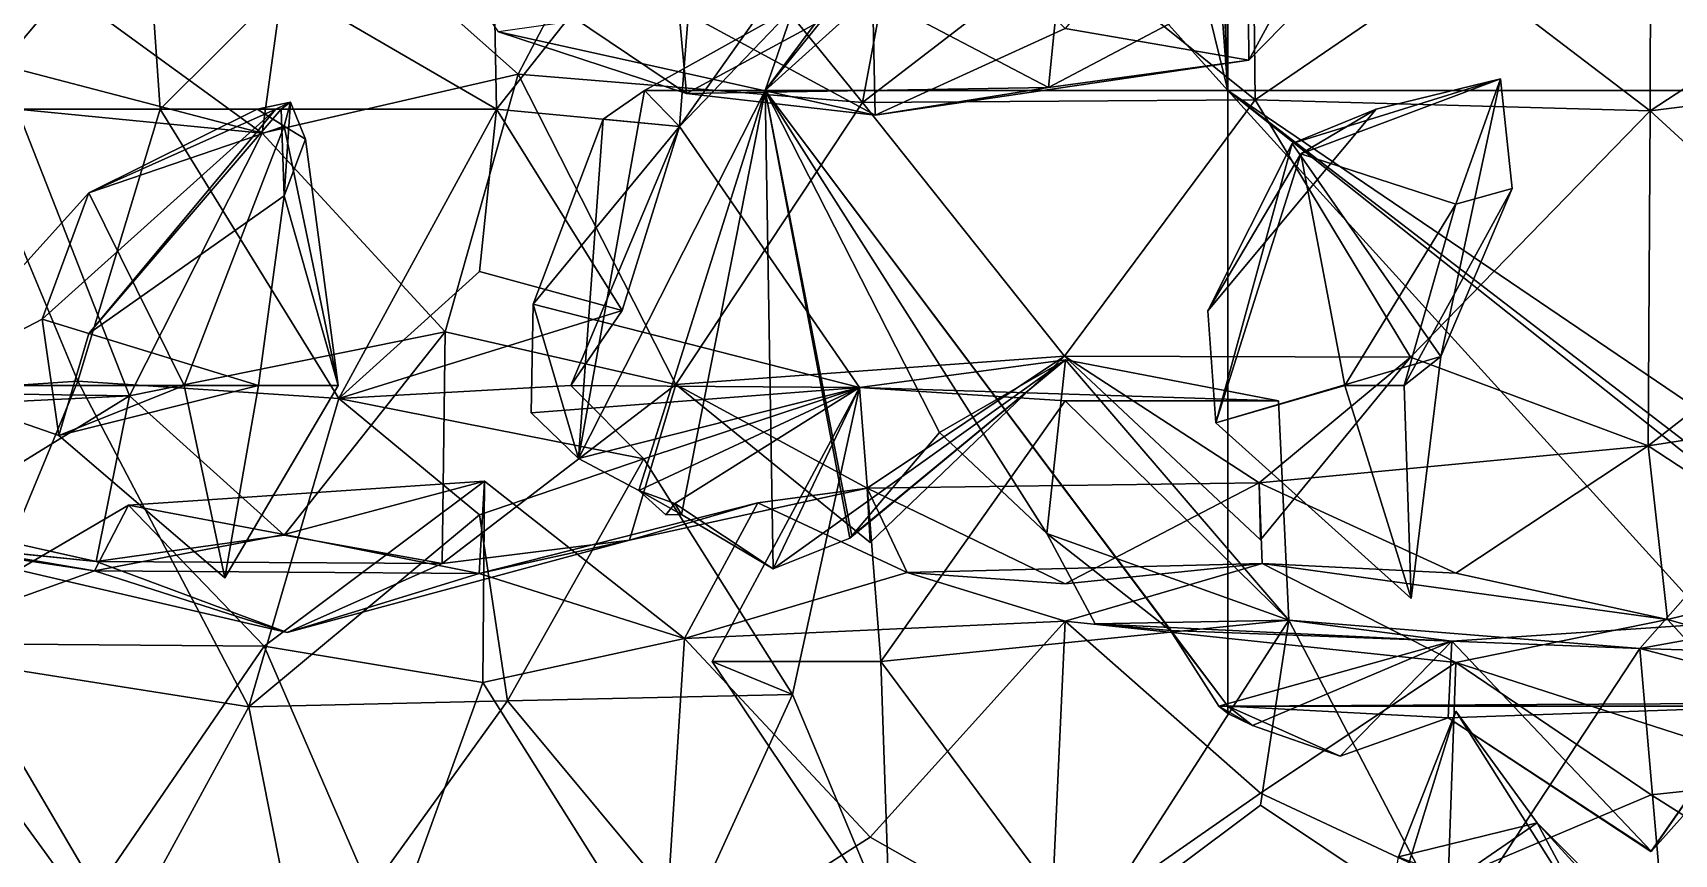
# Model space of a CAD drawing. Extents: x 290034 to 295698, y 4553723 to 4561693.
# Drawn here: x 291642.9 to 291748.8, y 4554101.5 to 4554154.4 of the extents above; entities that cross this region are included whole.
import ezdxf

# ---------------------------------------------------------------- set-up
doc = ezdxf.new("R2010")
doc.units = 0
doc.layers.add('Au_ppm_Pref_-_0_2', color=7, linetype='CONTINUOUS')

msp = doc.modelspace()

# ---------------------------------------------------------------- linework, layer by layer
at = {"layer": 'Au_ppm_Pref_-_0_2'}
for points in [[(291720, 4554150.71, 1908.6), (291718.52, 4554187.21, 1895.99), (291719.69, 4554190.39, 1895.47)], [(291719.69, 4554190.39, 1895.47), (291720, 4554190.39, 1895.54), (291720, 4554150.71, 1908.6)], [(291770, 4554150.71, 1909.74), (291720, 4554190.39, 1895.54), (291767.45, 4554167.2, 1909.76)], [(291770, 4554150.71, 1909.74), (291720, 4554150.71, 1908.6), (291720, 4554190.39, 1895.54)], [(291720, 4554150.71, 1908.6), (291717.46, 4554184.58, 1896.39), (291718.52, 4554187.21, 1895.99)], [(291720, 4554150.71, 1908.6), (291713.97, 4554175.35, 1897.88), (291717.46, 4554184.58, 1896.39)], [(291720, 4554150.71, 1908.6), (291706.66, 4554165.58, 1897.86), (291713.97, 4554175.35, 1897.88)], [(291683.43, 4554168.53, 1773.99), (291685.08, 4554150.52, 1769.38), (291667.68, 4554162.24, 1771.6)], [(291696.43, 4554149.95, 1811.66), (291700, 4554169.09, 1807.59), (291682.34, 4554167.26, 1810.79)], [(291685.08, 4554150.52, 1769.38), (291683.43, 4554168.53, 1773.99), (291696.92, 4554156.94, 1773.38)], [(291696.43, 4554149.95, 1811.66), (291709.52, 4554160, 1809.05), (291700, 4554169.09, 1807.59)], [(291708.43, 4554150.91, 1769.18), (291696.92, 4554156.94, 1773.38), (291710.22, 4554168.67, 1774)], [(291710.22, 4554168.67, 1774), (291725.21, 4554159.76, 1770.99), (291708.43, 4554150.91, 1769.18)], [(291721.77, 4554150.12, 1812.27), (291721.55, 4554169.15, 1806.02), (291709.52, 4554160, 1809.05)], [(291721.22, 4554168.61, 1758.88), (291709.52, 4554154.71, 1759.77), (291721.36, 4554152.68, 1764.68)], [(291721.22, 4554168.61, 1758.88), (291721.36, 4554152.68, 1764.68), (291735.17, 4554166.77, 1763.84)], [(291721.77, 4554150.12, 1812.27), (291734.72, 4554158.96, 1808.7), (291721.55, 4554169.15, 1806.02)], [(291674.21, 4554151.77, 1809.57), (291682.34, 4554167.26, 1810.79), (291659.97, 4554164.43, 1812.1)], [(291696.43, 4554149.95, 1811.66), (291682.34, 4554167.26, 1810.79), (291674.21, 4554151.77, 1809.57)], [(291696.86, 4554167.67, 1758.72), (291684.32, 4554156.11, 1760.24), (291697.26, 4554149.13, 1763.46)], [(291709.52, 4554154.71, 1759.77), (291696.86, 4554167.67, 1758.72), (291697.26, 4554149.13, 1763.46)], [(291747.25, 4554149.4, 1812.23), (291747.3, 4554168.18, 1805.72), (291734.72, 4554158.96, 1808.7)], [(291747.3, 4554168.18, 1805.72), (291747.25, 4554149.4, 1812.23), (291759.92, 4554157.7, 1808.28)], [(291686.02, 4554166.21, 1882.45), (291672.83, 4554149.52, 1881.5), (291672.55, 4554164.29, 1876.33)], [(291672.83, 4554149.52, 1881.5), (291686.02, 4554166.21, 1882.45), (291684.62, 4554148.4, 1888.6)], [(291684.62, 4554148.4, 1888.6), (291697.53, 4554166.63, 1888.69), (291692.01, 4554156.06, 1894.54)], [(291686.02, 4554166.21, 1882.45), (291697.53, 4554166.63, 1888.69), (291684.62, 4554148.4, 1888.6)], [(291721.36, 4554152.68, 1764.68), (291725.21, 4554159.76, 1770.99), (291735.17, 4554166.77, 1763.84)], [(291706.66, 4554165.58, 1897.86), (291690.15, 4554150.71, 1895.47), (291697.84, 4554160.23, 1895.74)], [(291720, 4554150.71, 1908.6), (291690.15, 4554150.71, 1895.47), (291706.66, 4554165.58, 1897.86)], [(291632.44, 4554164.96, 1812.08), (291633.65, 4554154.23, 1805.86), (291646.52, 4554156.08, 1809.31)], [(291637.83, 4554164.4, 1870.02), (291650.16, 4554163.43, 1875.32), (291638.48, 4554149.52, 1876.27)], [(291657.7, 4554147.97, 1806.88), (291659.97, 4554164.43, 1812.1), (291646.52, 4554156.08, 1809.31)], [(291657.7, 4554147.97, 1806.88), (291674.21, 4554151.77, 1809.57), (291659.97, 4554164.43, 1812.1)], [(291672.55, 4554164.29, 1876.33), (291672.83, 4554149.52, 1881.5), (291659.12, 4554157.49, 1879.48)], [(291638.48, 4554149.52, 1876.27), (291650.16, 4554163.43, 1875.32), (291651.13, 4554149.52, 1880.6)], [(291650.16, 4554163.43, 1875.32), (291659.12, 4554157.49, 1879.48), (291651.13, 4554149.52, 1880.6)], [(291667.68, 4554162.24, 1771.6), (291685.08, 4554150.52, 1769.38), (291672.94, 4554154.5, 1765.07)], [(291697.84, 4554160.23, 1895.74), (291690.15, 4554150.71, 1895.47), (291697.19, 4554160.16, 1895.47)], [(291690.15, 4554150.71, 1895.47), (291692.01, 4554156.06, 1894.54), (291697.19, 4554160.16, 1895.47)], [(291721.77, 4554150.12, 1812.27), (291709.52, 4554160, 1809.05), (291696.43, 4554149.95, 1811.66)], [(291708.43, 4554150.91, 1769.18), (291725.21, 4554159.76, 1770.99), (291721.36, 4554152.68, 1764.68)], [(291721.77, 4554150.12, 1812.27), (291747.25, 4554149.4, 1812.23), (291734.72, 4554158.96, 1808.7)], [(291747.25, 4554149.4, 1812.23), (291773, 4554152.61, 1811.85), (291759.92, 4554157.7, 1808.28)], [(291672.83, 4554149.52, 1881.5), (291651.13, 4554149.52, 1880.6), (291659.12, 4554157.49, 1879.48)], [(291708.43, 4554150.91, 1769.18), (291685.08, 4554150.52, 1769.38), (291696.92, 4554156.94, 1773.38)], [(291646.52, 4554156.08, 1809.31), (291633.65, 4554154.23, 1805.86), (291657.7, 4554147.97, 1806.88)], [(291684.32, 4554156.11, 1760.24), (291672.94, 4554154.5, 1765.07), (291697.26, 4554149.13, 1763.46)], [(291690.15, 4554150.71, 1895.47), (291682.36, 4554150.71, 1892.04), (291692.01, 4554156.06, 1894.54)], [(291684.62, 4554148.4, 1888.6), (291692.01, 4554156.06, 1894.54), (291682.36, 4554150.71, 1892.04)], [(291685.08, 4554150.52, 1769.38), (291697.26, 4554149.13, 1763.46), (291672.94, 4554154.5, 1765.07)], [(291721.36, 4554152.68, 1764.68), (291709.52, 4554154.71, 1759.77), (291697.26, 4554149.13, 1763.46)], [(291641.89, 4554149.52, 1801.8), (291657.7, 4554147.97, 1806.88), (291633.65, 4554154.23, 1805.86)], [(291708.43, 4554150.91, 1769.18), (291721.36, 4554152.68, 1764.68), (291697.26, 4554149.13, 1763.46)], [(291747.25, 4554149.4, 1812.23), (291759.92, 4554137.79, 1813.52), (291773, 4554152.61, 1811.85)], [(291657.7, 4554147.97, 1806.88), (291669.52, 4554135.15, 1807.74), (291674.21, 4554151.77, 1809.57)], [(291674.21, 4554151.77, 1809.57), (291669.52, 4554135.15, 1807.74), (291684.39, 4554131.75, 1811.49)], [(291696.43, 4554149.95, 1811.66), (291674.21, 4554151.77, 1809.57), (291684.39, 4554131.75, 1811.49)], [(291737.59, 4554151.47, 1865.2), (291724.16, 4554147.29, 1860.71), (291729.58, 4554149.52, 1864.95)], [(291737.59, 4554151.47, 1865.2), (291733.74, 4554133.56, 1860.09), (291724.16, 4554147.29, 1860.71)], [(291729.58, 4554149.52, 1864.95), (291724.71, 4554146.62, 1868.7), (291737.59, 4554151.47, 1865.2)], [(291734.72, 4554143.38, 1867), (291737.59, 4554151.47, 1865.2), (291724.71, 4554146.62, 1868.7)], [(291738.35, 4554144.39, 1864.95), (291733.74, 4554133.56, 1860.09), (291737.59, 4554151.47, 1865.2)], [(291738.35, 4554144.39, 1864.95), (291737.59, 4554151.47, 1865.2), (291734.72, 4554143.38, 1867)], [(291678.11, 4554126.99, 1890.74), (291679.71, 4554148.86, 1890.92), (291682.36, 4554150.71, 1892.04)], [(291678.11, 4554126.99, 1890.74), (291682.36, 4554150.71, 1892.04), (291690.15, 4554150.71, 1895.47)], [(291682, 4554124.91, 1891.73), (291678.11, 4554126.99, 1890.74), (291690.15, 4554150.71, 1895.47)], [(291682.36, 4554150.71, 1892.04), (291679.71, 4554148.86, 1890.92), (291684.62, 4554148.4, 1888.6)], [(291690.15, 4554150.71, 1895.47), (291684.76, 4554123.38, 1892.43), (291682, 4554124.91, 1891.73)], [(291690.68, 4554119.86, 1893.91), (291684.76, 4554123.38, 1892.43), (291690.15, 4554150.71, 1895.47)], [(291708.43, 4554150.91, 1769.18), (291697.26, 4554149.13, 1763.46), (291685.08, 4554150.52, 1769.38)], [(291695.61, 4554121.84, 1895.42), (291690.68, 4554119.86, 1893.91), (291690.15, 4554150.71, 1895.47)], [(291695.75, 4554122, 1895.47), (291695.61, 4554121.84, 1895.42), (291690.15, 4554150.71, 1895.47)], [(291701.4, 4554128.65, 1897.44), (291695.75, 4554122, 1895.47), (291690.15, 4554150.71, 1895.47)], [(291708.33, 4554122.14, 1899.05), (291701.4, 4554128.65, 1897.44), (291690.15, 4554150.71, 1895.47)], [(291716.31, 4554115.9, 1900.97), (291708.33, 4554122.14, 1899.05), (291690.15, 4554150.71, 1895.47)], [(291720, 4554111.02, 1901.74), (291716.31, 4554115.9, 1900.97), (291690.15, 4554150.71, 1895.47)], [(291690.15, 4554150.71, 1895.47), (291720, 4554150.71, 1908.6), (291720, 4554111.02, 1901.74)], [(291763.18, 4554116.44, 1905.33), (291755.89, 4554111.21, 1903.98), (291720, 4554150.71, 1908.6)], [(291755.89, 4554111.21, 1903.98), (291720, 4554111.02, 1901.74), (291720, 4554150.71, 1908.6)], [(291720, 4554150.71, 1908.6), (291763.89, 4554117.02, 1905.42), (291763.18, 4554116.44, 1905.33)], [(291720, 4554150.71, 1908.6), (291766.5, 4554119.2, 1905.75), (291763.89, 4554117.02, 1905.42)], [(291720, 4554150.71, 1908.6), (291770, 4554150.71, 1909.74), (291766.5, 4554119.2, 1905.75)], [(291634.57, 4554131.23, 1799.22), (291649.14, 4554131.02, 1804.99), (291641.89, 4554149.52, 1801.8)], [(291635.22, 4554131.25, 1870.45), (291638.48, 4554149.52, 1876.27), (291645.82, 4554131.96, 1877.25)], [(291638.48, 4554149.52, 1876.27), (291651.13, 4554149.52, 1880.6), (291645.82, 4554131.96, 1877.25)], [(291641.89, 4554149.52, 1801.8), (291649.14, 4554131.02, 1804.99), (291657.7, 4554147.97, 1806.88)], [(291658.58, 4554149.52, 1853.07), (291643.51, 4554135.97, 1853.07), (291646.52, 4554135.05, 1854.19)], [(291658.58, 4554149.52, 1853.07), (291646.52, 4554144.12, 1848.93), (291643.51, 4554135.97, 1853.07)], [(291651.13, 4554149.52, 1880.6), (291662.65, 4554130.85, 1881.57), (291645.82, 4554131.96, 1877.25)], [(291658.58, 4554149.52, 1853.07), (291646.52, 4554135.05, 1854.19), (291658.92, 4554149.52, 1853.16)], [(291659.12, 4554143.93, 1854.93), (291658.92, 4554149.52, 1853.16), (291646.52, 4554135.05, 1854.19)], [(291658.58, 4554149.52, 1853.07), (291657.39, 4554149.52, 1852.25), (291646.52, 4554144.12, 1848.93)], [(291659.12, 4554148.41, 1852.7), (291646.52, 4554144.12, 1848.93), (291657.39, 4554149.52, 1852.25)], [(291662.65, 4554130.85, 1881.57), (291651.13, 4554149.52, 1880.6), (291672.83, 4554149.52, 1881.5)], [(291659.54, 4554149.96, 1853.1), (291657.39, 4554149.52, 1852.25), (291658.58, 4554149.52, 1853.07)], [(291659.54, 4554149.96, 1853.1), (291659.12, 4554148.41, 1852.7), (291657.39, 4554149.52, 1852.25)], [(291658.58, 4554149.52, 1853.07), (291658.92, 4554149.52, 1853.16), (291659.54, 4554149.96, 1853.1)], [(291659.12, 4554143.93, 1854.93), (291659.54, 4554149.96, 1853.1), (291658.92, 4554149.52, 1853.16)], [(291660.5, 4554147.58, 1853.07), (291659.54, 4554149.96, 1853.1), (291659.12, 4554143.93, 1854.93)], [(291660.5, 4554147.58, 1853.07), (291659.12, 4554148.41, 1852.7), (291659.54, 4554149.96, 1853.1)], [(291662.65, 4554130.85, 1881.57), (291672.83, 4554149.52, 1881.5), (291671.72, 4554139.04, 1879.27)], [(291680.92, 4554136.52, 1882.77), (291671.72, 4554139.04, 1879.27), (291672.83, 4554149.52, 1881.5)], [(291680.92, 4554136.52, 1882.77), (291672.83, 4554149.52, 1881.5), (291684.62, 4554148.4, 1888.6)], [(291709.47, 4554133.59, 1813.95), (291696.43, 4554149.95, 1811.66), (291684.39, 4554131.75, 1811.49)], [(291721.77, 4554150.12, 1812.27), (291696.43, 4554149.95, 1811.66), (291709.47, 4554133.59, 1813.95)], [(291721.77, 4554150.12, 1812.27), (291709.47, 4554133.59, 1813.95), (291731.79, 4554133.52, 1813.48)], [(291729.58, 4554149.52, 1864.95), (291718.72, 4554136.51, 1864.95), (291724.71, 4554146.62, 1868.7)], [(291729.58, 4554149.52, 1864.95), (291724.16, 4554147.29, 1860.71), (291718.72, 4554136.51, 1864.95)], [(291721.77, 4554150.12, 1812.27), (291731.79, 4554133.52, 1813.48), (291747.25, 4554149.4, 1812.23)], [(291731.79, 4554133.52, 1813.48), (291747.12, 4554127.79, 1816.81), (291747.25, 4554149.4, 1812.23)], [(291747.25, 4554149.4, 1812.23), (291747.12, 4554127.79, 1816.81), (291759.92, 4554137.79, 1813.52)], [(291659.12, 4554148.41, 1852.7), (291652.68, 4554131.7, 1850.17), (291646.52, 4554144.12, 1848.93)], [(291659.12, 4554148.41, 1852.7), (291662.6, 4554131.7, 1853.07), (291652.68, 4554131.7, 1850.17)], [(291659.12, 4554148.41, 1852.7), (291660.5, 4554147.58, 1853.07), (291662.6, 4554131.7, 1853.07)], [(291678.11, 4554126.99, 1890.74), (291675.18, 4554136.94, 1889.22), (291679.71, 4554148.86, 1890.92)], [(291684.62, 4554148.4, 1888.6), (291679.71, 4554148.86, 1890.92), (291675.18, 4554136.94, 1889.22)], [(291675.18, 4554136.94, 1889.22), (291696.24, 4554131.56, 1888.32), (291684.62, 4554148.4, 1888.6)], [(291696.24, 4554131.56, 1888.32), (291677.61, 4554131.7, 1885.93), (291684.62, 4554148.4, 1888.6)], [(291684.62, 4554148.4, 1888.6), (291677.61, 4554131.7, 1885.93), (291680.92, 4554136.52, 1882.77)], [(291657.7, 4554147.97, 1806.88), (291649.14, 4554131.02, 1804.99), (291669.52, 4554135.15, 1807.74)], [(291659.12, 4554143.93, 1854.93), (291662.6, 4554131.7, 1853.07), (291660.5, 4554147.58, 1853.07)], [(291718.72, 4554136.51, 1864.95), (291724.16, 4554147.29, 1860.71), (291719.24, 4554129.28, 1864.57)], [(291724.16, 4554147.29, 1860.71), (291733.74, 4554133.56, 1860.09), (291719.24, 4554129.28, 1864.57)], [(291718.72, 4554136.51, 1864.95), (291719.24, 4554129.28, 1864.57), (291724.71, 4554146.62, 1868.7)], [(291727.55, 4554131.7, 1867.51), (291724.71, 4554146.62, 1868.7), (291719.24, 4554129.28, 1864.57)], [(291734.72, 4554143.38, 1867), (291724.71, 4554146.62, 1868.7), (291727.55, 4554131.7, 1867.51)], [(291643.51, 4554135.97, 1853.07), (291646.52, 4554144.12, 1848.93), (291635.29, 4554131.7, 1847.77)], [(291646.52, 4554144.12, 1848.93), (291652.68, 4554131.7, 1850.17), (291635.29, 4554131.7, 1847.77)], [(291659.12, 4554143.93, 1854.93), (291646.52, 4554135.05, 1854.19), (291657.46, 4554131.7, 1858.22)], [(291659.12, 4554143.93, 1854.93), (291657.46, 4554131.7, 1858.22), (291662.6, 4554131.7, 1853.07)], [(291734.72, 4554143.38, 1867), (291731.39, 4554131.7, 1864.95), (291738.35, 4554144.39, 1864.95)], [(291738.35, 4554144.39, 1864.95), (291731.39, 4554131.7, 1864.95), (291733.74, 4554133.56, 1860.09)], [(291734.72, 4554143.38, 1867), (291727.55, 4554131.7, 1867.51), (291731.39, 4554131.7, 1864.95)], [(291671.72, 4554139.04, 1879.27), (291680.92, 4554136.52, 1882.77), (291662.65, 4554130.85, 1881.57)], [(291759.92, 4554137.79, 1813.52), (291747.12, 4554127.79, 1816.81), (291770.41, 4554131.41, 1818.4)], [(291677.61, 4554131.7, 1885.93), (291662.65, 4554130.85, 1881.57), (291680.92, 4554136.52, 1882.77)], [(291678.11, 4554126.99, 1890.74), (291675.06, 4554129.92, 1889.33), (291675.18, 4554136.94, 1889.22)], [(291675.18, 4554136.94, 1889.22), (291675.06, 4554129.92, 1889.33), (291696.24, 4554131.56, 1888.32)], [(291643.51, 4554135.97, 1853.07), (291635.29, 4554131.7, 1847.77), (291644.58, 4554128.47, 1852.84)], [(291643.51, 4554135.97, 1853.07), (291644.58, 4554128.47, 1852.84), (291646.52, 4554135.05, 1854.19)], [(291657.46, 4554131.7, 1858.22), (291646.52, 4554135.05, 1854.19), (291644.58, 4554128.47, 1852.84)], [(291669.52, 4554135.15, 1807.74), (291649.14, 4554131.02, 1804.99), (291659.12, 4554122.04, 1808.27)], [(291669.32, 4554120.21, 1812.47), (291669.52, 4554135.15, 1807.74), (291659.12, 4554122.04, 1808.27)], [(291669.32, 4554120.21, 1812.47), (291684.39, 4554131.75, 1811.49), (291669.52, 4554135.15, 1807.74)], [(291696.92, 4554121.56, 1814.05), (291709.47, 4554133.59, 1813.95), (291684.39, 4554131.75, 1811.49)], [(291709.53, 4554133.35, 1895.12), (291690.68, 4554119.86, 1893.91), (291695.61, 4554121.84, 1895.42)], [(291709.53, 4554133.35, 1895.12), (291696.24, 4554131.56, 1888.32), (291690.68, 4554119.86, 1893.91)], [(291709.53, 4554133.35, 1895.12), (291695.61, 4554121.84, 1895.42), (291695.75, 4554122, 1895.47)], [(291709.53, 4554133.35, 1895.12), (291695.75, 4554122, 1895.47), (291701.4, 4554128.65, 1897.44)], [(291723.27, 4554130.7, 1888.37), (291696.24, 4554131.56, 1888.32), (291709.53, 4554133.35, 1895.12)], [(291696.73, 4554125.06, 1818.01), (291709.47, 4554133.59, 1813.95), (291696.92, 4554121.56, 1814.05)], [(291709.47, 4554133.59, 1813.95), (291696.73, 4554125.06, 1818.01), (291722.02, 4554125.42, 1817.98)], [(291709.53, 4554133.35, 1895.12), (291701.4, 4554128.65, 1897.44), (291708.33, 4554122.14, 1899.05)], [(291723.93, 4554116.56, 1894.57), (291709.53, 4554133.35, 1895.12), (291708.33, 4554122.14, 1899.05)], [(291722.02, 4554125.42, 1817.98), (291722.12, 4554121.73, 1814.11), (291709.47, 4554133.59, 1813.95)], [(291731.79, 4554133.52, 1813.48), (291709.47, 4554133.59, 1813.95), (291722.12, 4554121.73, 1814.11)], [(291723.27, 4554130.7, 1888.37), (291709.53, 4554133.35, 1895.12), (291723.93, 4554116.56, 1894.57)], [(291731.84, 4554117.95, 1864.95), (291719.24, 4554129.28, 1864.57), (291733.74, 4554133.56, 1860.09)], [(291722.02, 4554125.42, 1817.98), (291731.79, 4554133.52, 1813.48), (291722.12, 4554121.73, 1814.11)], [(291731.79, 4554133.52, 1813.48), (291722.02, 4554125.42, 1817.98), (291747.12, 4554127.79, 1816.81)], [(291731.84, 4554117.95, 1864.95), (291733.74, 4554133.56, 1860.09), (291731.39, 4554131.7, 1864.95)], [(291634.57, 4554131.23, 1799.22), (291619.27, 4554129.56, 1805.01), (291649.14, 4554131.02, 1804.99)], [(291635.22, 4554131.25, 1870.45), (291645.82, 4554131.96, 1877.25), (291638.3, 4554113.89, 1874.77)], [(291652.68, 4554131.7, 1850.17), (291644.58, 4554128.47, 1852.84), (291635.29, 4554131.7, 1847.77)], [(291638.3, 4554113.89, 1874.77), (291645.82, 4554131.96, 1877.25), (291656.84, 4554110.97, 1878.23)], [(291655.3, 4554119.29, 1853.07), (291657.46, 4554131.7, 1858.22), (291644.58, 4554128.47, 1852.84)], [(291655.3, 4554119.29, 1853.07), (291644.58, 4554128.47, 1852.84), (291652.68, 4554131.7, 1850.17)], [(291662.65, 4554130.85, 1881.57), (291656.84, 4554110.97, 1878.23), (291645.82, 4554131.96, 1877.25)], [(291655.3, 4554119.29, 1853.07), (291652.68, 4554131.7, 1850.17), (291662.6, 4554131.7, 1853.07)], [(291662.6, 4554131.7, 1853.07), (291657.46, 4554131.7, 1858.22), (291655.3, 4554119.29, 1853.07)], [(291677.61, 4554131.7, 1885.93), (291682.32, 4554126.95, 1883.41), (291662.65, 4554130.85, 1881.57)], [(291681.4, 4554121.72, 1818.67), (291684.39, 4554131.75, 1811.49), (291669.32, 4554120.21, 1812.47)], [(291696.24, 4554131.56, 1888.32), (291675.06, 4554129.92, 1889.33), (291678.11, 4554126.99, 1890.74)], [(291696.24, 4554131.56, 1888.32), (291682.32, 4554126.95, 1883.41), (291677.61, 4554131.7, 1885.93)], [(291696.24, 4554131.56, 1888.32), (291678.11, 4554126.99, 1890.74), (291682, 4554124.91, 1891.73)], [(291696.73, 4554125.06, 1818.01), (291684.39, 4554131.75, 1811.49), (291681.4, 4554121.72, 1818.67)], [(291696.24, 4554131.56, 1888.32), (291682, 4554124.91, 1891.73), (291684.32, 4554124.09, 1892.11)], [(291696.24, 4554131.56, 1888.32), (291691.92, 4554111.76, 1884.1), (291682.32, 4554126.95, 1883.41)], [(291690.68, 4554119.86, 1893.91), (291696.24, 4554131.56, 1888.32), (291684.32, 4554124.09, 1892.11)], [(291696.73, 4554125.06, 1818.01), (291696.92, 4554121.56, 1814.05), (291684.39, 4554131.75, 1811.49)], [(291696.24, 4554131.56, 1888.32), (291697.61, 4554113.89, 1894.32), (291686.74, 4554113.89, 1888.71)], [(291696.24, 4554131.56, 1888.32), (291686.74, 4554113.89, 1888.71), (291691.92, 4554111.76, 1884.1)], [(291723.27, 4554130.7, 1888.37), (291709.52, 4554130.69, 1894.31), (291696.24, 4554131.56, 1888.32)], [(291709.52, 4554130.69, 1894.31), (291697.61, 4554113.89, 1894.32), (291696.24, 4554131.56, 1888.32)], [(291731.84, 4554117.95, 1864.95), (291727.55, 4554131.7, 1867.51), (291719.24, 4554129.28, 1864.57)], [(291731.39, 4554131.7, 1864.95), (291727.55, 4554131.7, 1867.51), (291731.84, 4554117.95, 1864.95)], [(291770.41, 4554131.41, 1818.4), (291747.12, 4554127.79, 1816.81), (291759.92, 4554119.42, 1819.28)], [(291619.27, 4554129.56, 1805.01), (291633.93, 4554121.66, 1808.15), (291649.14, 4554131.02, 1804.99)], [(291633.93, 4554121.66, 1808.15), (291647, 4554120.34, 1811.98), (291649.14, 4554131.02, 1804.99)], [(291659.12, 4554122.04, 1808.27), (291649.14, 4554131.02, 1804.99), (291647, 4554120.34, 1811.98)], [(291662.65, 4554130.85, 1881.57), (291671.72, 4554123.35, 1879.61), (291656.84, 4554110.97, 1878.23)], [(291662.65, 4554130.85, 1881.57), (291682.32, 4554126.95, 1883.41), (291671.72, 4554123.35, 1879.61)], [(291723.93, 4554116.56, 1894.57), (291697.61, 4554113.89, 1894.32), (291709.52, 4554130.69, 1894.31)], [(291723.27, 4554130.7, 1888.37), (291723.93, 4554116.56, 1894.57), (291709.52, 4554130.69, 1894.31)], [(291746.58, 4554114.72, 1893.78), (291757.87, 4554116.77, 1901.73), (291760.65, 4554130.64, 1895.34)], [(291772.32, 4554113.92, 1894.99), (291746.58, 4554114.72, 1893.78), (291760.65, 4554130.64, 1895.34)], [(291682.32, 4554126.95, 1883.41), (291673.54, 4554111.35, 1881.07), (291671.72, 4554123.35, 1879.61)], [(291682.32, 4554126.95, 1883.41), (291691.92, 4554111.76, 1884.1), (291673.54, 4554111.35, 1881.07)], [(291722.02, 4554125.42, 1817.98), (291734.72, 4554119.58, 1819.33), (291747.12, 4554127.79, 1816.81)], [(291748.38, 4554116.59, 1823.99), (291747.12, 4554127.79, 1816.81), (291734.72, 4554119.58, 1819.33)], [(291748.38, 4554116.59, 1823.99), (291759.92, 4554119.42, 1819.28), (291747.12, 4554127.79, 1816.81)], [(291672.04, 4554125.53, 1829.31), (291649.08, 4554123.97, 1827.94), (291657.84, 4554114.89, 1831.43)], [(291672.04, 4554125.53, 1829.31), (291659.12, 4554122.07, 1826.58), (291649.08, 4554123.97, 1827.94)], [(291671.94, 4554112.54, 1833.26), (291672.04, 4554125.53, 1829.31), (291657.84, 4554114.89, 1831.43)], [(291659.12, 4554122.07, 1826.58), (291672.04, 4554125.53, 1829.31), (291671.71, 4554119.57, 1823.63)], [(291672.04, 4554125.53, 1829.31), (291684.94, 4554115.37, 1829.59), (291671.71, 4554119.57, 1823.63)], [(291671.94, 4554112.54, 1833.26), (291684.94, 4554115.37, 1829.59), (291672.04, 4554125.53, 1829.31)], [(291689.69, 4554124.12, 1823.37), (291696.73, 4554125.06, 1818.01), (291681.4, 4554121.72, 1818.67)], [(291684.76, 4554123.38, 1892.43), (291683.74, 4554123.35, 1892.14), (291682, 4554124.91, 1891.73)], [(291682, 4554124.91, 1891.73), (291683.74, 4554123.35, 1892.14), (291684.32, 4554124.09, 1892.11)], [(291696.73, 4554125.06, 1818.01), (291689.69, 4554124.12, 1823.37), (291699.32, 4554119.64, 1824.16)], [(291696.73, 4554125.06, 1818.01), (291709.52, 4554118.89, 1819.1), (291722.02, 4554125.42, 1817.98)], [(291709.52, 4554118.89, 1819.1), (291696.73, 4554125.06, 1818.01), (291699.32, 4554119.64, 1824.16)], [(291709.52, 4554118.89, 1819.1), (291722.21, 4554120.2, 1823.81), (291722.02, 4554125.42, 1817.98)], [(291722.21, 4554120.2, 1823.81), (291734.72, 4554119.58, 1819.33), (291722.02, 4554125.42, 1817.98)], [(291631.24, 4554123.86, 1812.85), (291633.78, 4554121.69, 1818.36), (291647, 4554120.34, 1811.98)], [(291633.93, 4554121.66, 1808.15), (291631.24, 4554123.86, 1812.85), (291647, 4554120.34, 1811.98)], [(291633.88, 4554115.08, 1829.53), (291657.84, 4554114.89, 1831.43), (291649.08, 4554123.97, 1827.94)], [(291633.88, 4554115.08, 1829.53), (291649.08, 4554123.97, 1827.94), (291646.88, 4554119.73, 1822.85)], [(291659.12, 4554122.07, 1826.58), (291646.88, 4554119.73, 1822.85), (291649.08, 4554123.97, 1827.94)], [(291684.94, 4554115.37, 1829.59), (291689.69, 4554124.12, 1823.37), (291671.71, 4554119.57, 1823.63)], [(291689.69, 4554124.12, 1823.37), (291681.4, 4554121.72, 1818.67), (291671.71, 4554119.57, 1823.63)], [(291683.74, 4554123.35, 1892.14), (291684.76, 4554123.38, 1892.43), (291684.32, 4554124.09, 1892.11)], [(291684.76, 4554123.38, 1892.43), (291690.68, 4554119.86, 1893.91), (291684.32, 4554124.09, 1892.11)], [(291684.94, 4554115.37, 1829.59), (291699.32, 4554119.64, 1824.16), (291689.69, 4554124.12, 1823.37)], [(291633.88, 4554115.08, 1829.53), (291646.88, 4554119.73, 1822.85), (291627.76, 4554122.99, 1823.37)], [(291646.88, 4554119.73, 1822.85), (291633.78, 4554121.69, 1818.36), (291627.76, 4554122.99, 1823.37)], [(291671.72, 4554123.35, 1879.61), (291673.54, 4554111.35, 1881.07), (291656.84, 4554110.97, 1878.23)], [(291646.88, 4554119.73, 1822.85), (291659.32, 4554115.76, 1817.37), (291633.78, 4554121.69, 1818.36)], [(291633.78, 4554121.69, 1818.36), (291659.32, 4554115.76, 1817.37), (291647, 4554120.34, 1811.98)], [(291659.12, 4554122.07, 1826.58), (291671.71, 4554119.57, 1823.63), (291646.88, 4554119.73, 1822.85)], [(291647, 4554120.34, 1811.98), (291669.32, 4554120.21, 1812.47), (291659.12, 4554122.04, 1808.27)], [(291671.71, 4554119.57, 1823.63), (291681.4, 4554121.72, 1818.67), (291659.32, 4554115.76, 1817.37)], [(291681.4, 4554121.72, 1818.67), (291669.32, 4554120.21, 1812.47), (291659.32, 4554115.76, 1817.37)], [(291716.31, 4554115.9, 1900.97), (291711.45, 4554116.31, 1899.61), (291708.33, 4554122.14, 1899.05)], [(291723.93, 4554116.56, 1894.57), (291708.33, 4554122.14, 1899.05), (291711.45, 4554116.31, 1899.61)], [(291671.71, 4554119.57, 1823.63), (291659.32, 4554115.76, 1817.37), (291646.88, 4554119.73, 1822.85)], [(291659.32, 4554115.76, 1817.37), (291669.32, 4554120.21, 1812.47), (291647, 4554120.34, 1811.98)], [(291709.5, 4554116.49, 1829.42), (291699.32, 4554119.64, 1824.16), (291684.94, 4554115.37, 1829.59)], [(291709.5, 4554116.49, 1829.42), (291722.21, 4554120.2, 1823.81), (291699.32, 4554119.64, 1824.16)], [(291699.32, 4554119.64, 1824.16), (291722.21, 4554120.2, 1823.81), (291709.52, 4554118.89, 1819.1)], [(291709.5, 4554116.49, 1829.42), (291734.71, 4554113.82, 1829.29), (291722.21, 4554120.2, 1823.81)], [(291748.38, 4554116.59, 1823.99), (291722.21, 4554120.2, 1823.81), (291734.71, 4554113.82, 1829.29)], [(291748.38, 4554116.59, 1823.99), (291734.72, 4554119.58, 1819.33), (291722.21, 4554120.2, 1823.81)], [(291748.38, 4554116.59, 1823.99), (291767.57, 4554111.17, 1822.26), (291759.92, 4554119.42, 1819.28)], [(291709.5, 4554116.49, 1829.42), (291684.94, 4554115.37, 1829.59), (291696.92, 4554102.56, 1831.48)], [(291709.5, 4554116.49, 1829.42), (291696.92, 4554102.56, 1831.48), (291708.57, 4554095.97, 1835.71)], [(291723.93, 4554116.56, 1894.57), (291710.8, 4554096.15, 1894.02), (291697.61, 4554113.89, 1894.32)], [(291709.5, 4554116.49, 1829.42), (291708.57, 4554095.97, 1835.71), (291722.12, 4554105.4, 1832.42)], [(291709.5, 4554116.49, 1829.42), (291722.12, 4554105.4, 1832.42), (291734.71, 4554113.82, 1829.29)], [(291723.93, 4554116.56, 1894.57), (291722.12, 4554104.63, 1891.56), (291710.8, 4554096.15, 1894.02)], [(291734.46, 4554115.2, 1900.64), (291723.93, 4554116.56, 1894.57), (291711.45, 4554116.31, 1899.61)], [(291734.5, 4554096.35, 1893.74), (291722.12, 4554104.63, 1891.56), (291723.93, 4554116.56, 1894.57)], [(291734.46, 4554115.2, 1900.64), (291746.58, 4554114.72, 1893.78), (291723.93, 4554116.56, 1894.57)], [(291746.58, 4554114.72, 1893.78), (291734.5, 4554096.35, 1893.74), (291723.93, 4554116.56, 1894.57)], [(291734.46, 4554115.2, 1900.64), (291757.87, 4554116.77, 1901.73), (291746.58, 4554114.72, 1893.78)], [(291757.87, 4554116.77, 1901.73), (291734.46, 4554115.2, 1900.64), (291747.32, 4554101.65, 1902.44)], [(291748.38, 4554116.59, 1823.99), (291734.71, 4554113.82, 1829.29), (291757.74, 4554106.42, 1827.85)], [(291757.87, 4554116.77, 1901.73), (291747.32, 4554101.65, 1902.44), (291747.34, 4554101.66, 1902.46)], [(291755.71, 4554111.02, 1903.94), (291757.87, 4554116.77, 1901.73), (291747.34, 4554101.66, 1902.46)], [(291748.38, 4554116.59, 1823.99), (291757.74, 4554106.42, 1827.85), (291767.57, 4554111.17, 1822.26)], [(291684.94, 4554115.37, 1829.59), (291671.94, 4554112.54, 1833.26), (291683.57, 4554094.05, 1833.16)], [(291684.94, 4554115.37, 1829.59), (291683.57, 4554094.05, 1833.16), (291696.92, 4554102.56, 1831.48)], [(291734.46, 4554115.2, 1900.64), (291711.45, 4554116.31, 1899.61), (291716.31, 4554115.9, 1900.97)], [(291720, 4554111.02, 1901.74), (291719.43, 4554111.02, 1901.58), (291716.31, 4554115.9, 1900.97)], [(291734.46, 4554115.2, 1900.64), (291716.31, 4554115.9, 1900.97), (291719.43, 4554111.02, 1901.58)], [(291633.88, 4554115.08, 1829.53), (291621.27, 4554096.12, 1829.34), (291646.29, 4554098.03, 1831.35)], [(291633.88, 4554115.08, 1829.53), (291646.29, 4554098.03, 1831.35), (291657.84, 4554114.89, 1831.43)], [(291657.84, 4554114.89, 1831.43), (291646.29, 4554098.03, 1831.35), (291665.99, 4554096.07, 1832.01)], [(291665.99, 4554096.07, 1832.01), (291671.94, 4554112.54, 1833.26), (291657.84, 4554114.89, 1831.43)], [(291734.46, 4554115.2, 1900.64), (291719.43, 4554111.02, 1901.58), (291721.6, 4554109.76, 1901.71)], [(291734.46, 4554115.2, 1900.64), (291721.6, 4554109.76, 1901.71), (291727.26, 4554107.79, 1901.86)], [(291734.21, 4554110.25, 1902.54), (291734.46, 4554115.2, 1900.64), (291727.26, 4554107.79, 1901.86)], [(291747.32, 4554101.65, 1902.44), (291734.46, 4554115.2, 1900.64), (291734.21, 4554110.25, 1902.54)], [(291734.5, 4554096.35, 1893.74), (291746.58, 4554114.72, 1893.78), (291748.34, 4554094.34, 1899.53)], [(291746.58, 4554114.72, 1893.78), (291759.92, 4554111.25, 1899.71), (291748.34, 4554094.34, 1899.53)], [(291759.92, 4554111.25, 1899.71), (291746.58, 4554114.72, 1893.78), (291772.32, 4554113.92, 1894.99)], [(291636.52, 4554096.68, 1870.26), (291638.3, 4554113.89, 1874.77), (291648.76, 4554096.13, 1876.17)], [(291648.76, 4554096.13, 1876.17), (291638.3, 4554113.89, 1874.77), (291656.84, 4554110.97, 1878.23)], [(291698.2, 4554096.79, 1888.34), (291686.74, 4554113.89, 1888.71), (291697.61, 4554113.89, 1894.32)], [(291686.74, 4554113.89, 1888.71), (291698.2, 4554096.79, 1888.34), (291691.92, 4554111.76, 1884.1)], [(291710.8, 4554096.15, 1894.02), (291698.2, 4554096.79, 1888.34), (291697.61, 4554113.89, 1894.32)], [(291734.23, 4554099.75, 1835.98), (291734.71, 4554113.82, 1829.29), (291722.12, 4554105.4, 1832.42)], [(291747.32, 4554105.29, 1832.39), (291734.71, 4554113.82, 1829.29), (291734.23, 4554099.75, 1835.98)], [(291734.71, 4554113.82, 1829.29), (291747.32, 4554105.29, 1832.39), (291757.74, 4554106.42, 1827.85)], [(291671.94, 4554112.54, 1833.26), (291665.99, 4554096.07, 1832.01), (291683.57, 4554094.05, 1833.16)], [(291673.54, 4554111.35, 1881.07), (291660.36, 4554093.1, 1882.9), (291656.84, 4554110.97, 1878.23)], [(291673.54, 4554111.35, 1881.07), (291685.27, 4554097.25, 1882.14), (291660.36, 4554093.1, 1882.9)], [(291673.54, 4554111.35, 1881.07), (291691.92, 4554111.76, 1884.1), (291685.27, 4554097.25, 1882.14)], [(291691.92, 4554111.76, 1884.1), (291698.2, 4554096.79, 1888.34), (291685.27, 4554097.25, 1882.14)], [(291755.89, 4554111.21, 1903.98), (291755.71, 4554111.02, 1903.94), (291720, 4554111.02, 1901.74)], [(291773.72, 4554095.68, 1900.32), (291748.34, 4554094.34, 1899.53), (291759.92, 4554111.25, 1899.71)], [(291648.76, 4554096.13, 1876.17), (291656.84, 4554110.97, 1878.23), (291660.36, 4554093.1, 1882.9)], [(291719.43, 4554111.02, 1901.58), (291720, 4554111.02, 1901.74), (291720, 4554110.54, 1901.64)], [(291721.6, 4554109.76, 1901.71), (291719.43, 4554111.02, 1901.58), (291720, 4554110.54, 1901.64)], [(291720, 4554111.02, 1901.74), (291721.6, 4554109.76, 1901.71), (291720, 4554110.54, 1901.64)], [(291721.6, 4554109.76, 1901.71), (291720, 4554111.02, 1901.74), (291727.26, 4554107.79, 1901.86)], [(291720, 4554111.02, 1901.74), (291734.21, 4554110.25, 1902.54), (291727.26, 4554107.79, 1901.86)], [(291720, 4554111.02, 1901.74), (291755.71, 4554111.02, 1903.94), (291734.21, 4554110.25, 1902.54)], [(291734.72, 4554110.69, 1866.01), (291730.2, 4554096.07, 1868.76), (291731.02, 4554101.3, 1870.89)], [(291734.72, 4554110.69, 1866.01), (291743.94, 4554096.07, 1866.54), (291730.2, 4554096.07, 1868.76)], [(291734.72, 4554110.69, 1866.01), (291731.02, 4554101.3, 1870.89), (291739.96, 4554103.48, 1870.89)], [(291734.21, 4554110.25, 1902.54), (291755.71, 4554111.02, 1903.94), (291747.34, 4554101.66, 1902.46)], [(291747.29, 4554101.64, 1902.45), (291734.21, 4554110.25, 1902.54), (291747.34, 4554101.66, 1902.46)], [(291747.32, 4554101.65, 1902.44), (291734.21, 4554110.25, 1902.54), (291747.29, 4554101.64, 1902.45)], [(291734.72, 4554110.69, 1866.01), (291739.96, 4554103.48, 1870.89), (291743.94, 4554096.07, 1866.54)], [(291757.74, 4554106.42, 1827.85), (291747.32, 4554105.29, 1832.39), (291760.83, 4554096.75, 1835.52)], [(291708.57, 4554095.97, 1835.71), (291734.23, 4554099.75, 1835.98), (291722.12, 4554105.4, 1832.42)], [(291747.32, 4554105.29, 1832.39), (291734.23, 4554099.75, 1835.98), (291760.83, 4554096.75, 1835.52)], [(291734.5, 4554096.35, 1893.74), (291710.8, 4554096.15, 1894.02), (291722.12, 4554104.63, 1891.56)], [(291731.02, 4554101.3, 1870.89), (291734.72, 4554099.88, 1872.16), (291739.96, 4554103.48, 1870.89)], [(291747.32, 4554096.13, 1876.81), (291739.96, 4554103.48, 1870.89), (291734.72, 4554099.88, 1872.16)], [(291747.32, 4554096.13, 1876.81), (291746.74, 4554096.07, 1870.89), (291739.96, 4554103.48, 1870.89)], [(291739.96, 4554103.48, 1870.89), (291746.74, 4554096.07, 1870.89), (291743.94, 4554096.07, 1866.54)], [(291708.57, 4554095.97, 1835.71), (291696.92, 4554102.56, 1831.48), (291683.57, 4554094.05, 1833.16)], [(291747.34, 4554101.66, 1902.46), (291747.32, 4554101.65, 1902.44), (291747.29, 4554101.64, 1902.45)]]:
    msp.add_3dface(points, dxfattribs=at)

doc.saveas('drawing.dxf')
